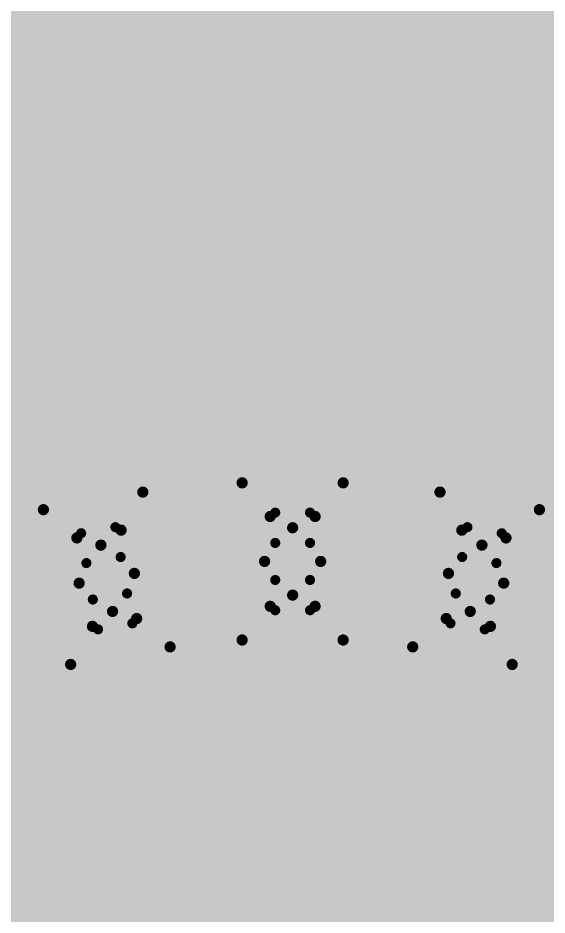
# Model space of a CAD drawing. Header units: millimetres. Extents: x 169 to 355, y 129 to 253.
# Drawn here: x 311.551 to 313.909, y 160.4 to 164.396 of the extents above; entities that cross this region are included whole.
import ezdxf

# ---------------------------------------------------------------- set-up
doc = ezdxf.new("R2010")
doc.units = ezdxf.units.MM
for name, color, linetype in [('BottomLayer', 5, 'Continuous'), ('BottomOverlay', 54, 'Continuous'), ('BottomPaste', 16, 'Continuous'), ('BottomSolder', 6, 'Continuous'), ('Mechanical1', 6, 'Continuous'), ('Mechanical15', 56, 'Continuous'), ('TopOverlay', 2, 'Continuous')]:
    doc.layers.add(name, color=color, linetype=linetype)

# ---------------------------------------------------------------- blocks, each defined once
blk = doc.blocks.new('R0201________B_1009')
at = {"layer": 'BottomLayer'}
for points in [[(-0.075, -0.15), (-0.075, 0.15), (-0.375, -0.15), (-0.375, 0.15)], [(0.375, -0.15), (0.375, 0.15), (0.075, -0.15), (0.075, 0.15)]]:
    blk.add_solid(points, dxfattribs=at)
at = {"layer": 'BottomPaste'}
for points in [[(-0.075, -0.15), (-0.075, 0.15), (-0.375, -0.15), (-0.375, 0.15)], [(0.375, -0.15), (0.375, 0.15), (0.075, -0.15), (0.075, 0.15)]]:
    blk.add_solid(points, dxfattribs=at)
at = {"layer": 'BottomSolder'}
for points in [[(0.0266, -0.2516), (0.0266, 0.2516), (-0.4766, -0.2516), (-0.4766, 0.2516)], [(0.4766, -0.2516), (0.4766, 0.2516), (-0.0266, -0.2516), (-0.0266, 0.2516)]]:
    blk.add_solid(points, dxfattribs=at)
at = {"layer": 'Mechanical1', "const_width": 0.1}
for points in [[(-0.2999, 0.1499), (-0.2999, -0.15)], [(-0.2999, 0.1499), (0.3001, 0.1499)], [(0.3001, 0.1499), (0.3001, -0.15)], [(-0.2999, -0.15), (0.3001, -0.15)]]:
    blk.add_lwpolyline(points, dxfattribs=at)
at = {"layer": 'Mechanical1', "const_width": 0.05}
for points in [[(-0.3249, 0.1499, 1), (-0.2749, 0.1499, 1)], [(-0.3249, 0.1499, 1), (-0.2749, 0.1499, 1)], [(0.2751, 0.1499, 1), (0.3251, 0.1499, 1)], [(0.2751, 0.1499, 1), (0.3251, 0.1499, 1)], [(-0.3249, -0.15, 1), (-0.2749, -0.15, 1)], [(-0.3249, -0.15, 1), (-0.2749, -0.15, 1)], [(0.2751, -0.15, 1), (0.3251, -0.15, 1)], [(0.2751, -0.15, 1), (0.3251, -0.15, 1)]]:
    blk.add_lwpolyline(points, format="xyb", close=True, dxfattribs=at)
at = {"layer": 'Mechanical15', "const_width": 0.1}
for points in [[(-0.625, 0.4), (-0.625, -0.4)], [(-0.625, 0.4), (0.625, 0.4)], [(0.625, 0.4), (0.625, -0.4)], [(0, 0.15), (0, -0.15)], [(-0.15, 0), (0.15, 0)], [(-0.625, -0.4), (0.625, -0.4)]]:
    blk.add_lwpolyline(points, dxfattribs=at)
at = {"layer": 'Mechanical15', "const_width": 0.05}
for points in [[(-0.65, 0.4, 1), (-0.6, 0.4, 1)], [(-0.65, 0.4, 1), (-0.6, 0.4, 1)], [(0.6, 0.4, 1), (0.65, 0.4, 1)], [(0.6, 0.4, 1), (0.65, 0.4, 1)], [(-0.025, 0.15, 1), (0.025, 0.15, 1)], [(-0.175, 0, 1), (-0.125, 0, 1)], [(0.125, 0, 1), (0.175, 0, 1)], [(-0.025, -0.15, 1), (0.025, -0.15, 1)], [(-0.65, -0.4, 1), (-0.6, -0.4, 1)], [(-0.65, -0.4, 1), (-0.6, -0.4, 1)], [(0.6, -0.4, 1), (0.65, -0.4, 1)], [(0.6, -0.4, 1), (0.65, -0.4, 1)]]:
    blk.add_lwpolyline(points, format="xyb", close=True, dxfattribs=at)
blk = doc.blocks.new('R0201________B_1010')
at = {"layer": 'BottomLayer'}
for points in [[(-0.075, -0.15), (-0.075, 0.15), (-0.375, -0.15), (-0.375, 0.15)], [(0.375, -0.15), (0.375, 0.15), (0.075, -0.15), (0.075, 0.15)]]:
    blk.add_solid(points, dxfattribs=at)
at = {"layer": 'BottomPaste'}
for points in [[(-0.075, -0.15), (-0.075, 0.15), (-0.375, -0.15), (-0.375, 0.15)], [(0.375, -0.15), (0.375, 0.15), (0.075, -0.15), (0.075, 0.15)]]:
    blk.add_solid(points, dxfattribs=at)
at = {"layer": 'BottomSolder'}
for points in [[(0.0266, -0.2516), (0.0266, 0.2516), (-0.4766, -0.2516), (-0.4766, 0.2516)], [(0.4766, -0.2516), (0.4766, 0.2516), (-0.0266, -0.2516), (-0.0266, 0.2516)]]:
    blk.add_solid(points, dxfattribs=at)
at = {"layer": 'Mechanical1', "const_width": 0.1}
for points in [[(-0.2999, 0.1499), (-0.2999, -0.15)], [(0.3001, 0.1499), (-0.2999, 0.1499)], [(0.3001, 0.1499), (0.3001, -0.15)], [(0.3001, -0.15), (-0.2999, -0.15)]]:
    blk.add_lwpolyline(points, dxfattribs=at)
at = {"layer": 'Mechanical1', "const_width": 0.05}
for points in [[(-0.3249, 0.1499, 1), (-0.2749, 0.1499, 1)], [(-0.3249, 0.1499, 1), (-0.2749, 0.1499, 1)], [(0.2751, 0.1499, 1), (0.3251, 0.1499, 1)], [(0.2751, 0.1499, 1), (0.3251, 0.1499, 1)], [(-0.3249, -0.15, 1), (-0.2749, -0.15, 1)], [(-0.3249, -0.15, 1), (-0.2749, -0.15, 1)], [(0.2751, -0.15, 1), (0.3251, -0.15, 1)], [(0.2751, -0.15, 1), (0.3251, -0.15, 1)]]:
    blk.add_lwpolyline(points, format="xyb", close=True, dxfattribs=at)
at = {"layer": 'Mechanical15', "const_width": 0.1}
for points in [[(-0.625, 0.4), (-0.625, -0.4)], [(0.625, 0.4), (-0.625, 0.4)], [(0.625, 0.4), (0.625, -0.4)], [(0, 0.15), (0, -0.15)], [(0.15, 0), (-0.15, 0)], [(0.625, -0.4), (-0.625, -0.4)]]:
    blk.add_lwpolyline(points, dxfattribs=at)
at = {"layer": 'Mechanical15', "const_width": 0.05}
for points in [[(-0.65, 0.4, 1), (-0.6, 0.4, 1)], [(-0.65, 0.4, 1), (-0.6, 0.4, 1)], [(0.6, 0.4, 1), (0.65, 0.4, 1)], [(0.6, 0.4, 1), (0.65, 0.4, 1)], [(-0.025, 0.15, 1), (0.025, 0.15, 1)], [(-0.175, 0, 1), (-0.125, 0, 1)], [(0.125, 0, 1), (0.175, 0, 1)], [(-0.025, -0.15, 1), (0.025, -0.15, 1)], [(-0.65, -0.4, 1), (-0.6, -0.4, 1)], [(-0.65, -0.4, 1), (-0.6, -0.4, 1)], [(0.6, -0.4, 1), (0.65, -0.4, 1)], [(0.6, -0.4, 1), (0.65, -0.4, 1)]]:
    blk.add_lwpolyline(points, format="xyb", close=True, dxfattribs=at)
blk = doc.blocks.new('R0201________B_1017')
at = {"layer": 'BottomLayer'}
for points in [[(-0.075, -0.15), (-0.075, 0.15), (-0.375, -0.15), (-0.375, 0.15)], [(0.375, -0.15), (0.375, 0.15), (0.075, -0.15), (0.075, 0.15)]]:
    blk.add_solid(points, dxfattribs=at)
at = {"layer": 'BottomPaste'}
for points in [[(-0.075, -0.15), (-0.075, 0.15), (-0.375, -0.15), (-0.375, 0.15)], [(0.375, -0.15), (0.375, 0.15), (0.075, -0.15), (0.075, 0.15)]]:
    blk.add_solid(points, dxfattribs=at)
at = {"layer": 'BottomSolder'}
for points in [[(0.0266, -0.2516), (0.0266, 0.2516), (-0.4766, -0.2516), (-0.4766, 0.2516)], [(0.4766, -0.2516), (0.4766, 0.2516), (-0.0266, -0.2516), (-0.0266, 0.2516)]]:
    blk.add_solid(points, dxfattribs=at)
at = {"layer": 'Mechanical1', "const_width": 0.1}
for points in [[(-0.2999, 0.1499), (-0.2999, -0.15)], [(-0.2999, 0.1499), (0.3001, 0.1499)], [(0.3001, 0.1499), (0.3001, -0.15)], [(-0.2999, -0.15), (0.3001, -0.15)]]:
    blk.add_lwpolyline(points, dxfattribs=at)
at = {"layer": 'Mechanical1', "const_width": 0.05}
for points in [[(-0.3249, 0.1499, 1), (-0.2749, 0.1499, 1)], [(-0.3249, 0.1499, 1), (-0.2749, 0.1499, 1)], [(0.2751, 0.1499, 1), (0.3251, 0.1499, 1)], [(0.2751, 0.1499, 1), (0.3251, 0.1499, 1)], [(-0.3249, -0.15, 1), (-0.2749, -0.15, 1)], [(-0.3249, -0.15, 1), (-0.2749, -0.15, 1)], [(0.2751, -0.15, 1), (0.3251, -0.15, 1)], [(0.2751, -0.15, 1), (0.3251, -0.15, 1)]]:
    blk.add_lwpolyline(points, format="xyb", close=True, dxfattribs=at)
at = {"layer": 'Mechanical15', "const_width": 0.1}
for points in [[(-0.625, 0.4), (-0.625, -0.4)], [(-0.625, 0.4), (0.625, 0.4)], [(0.625, 0.4), (0.625, -0.4)], [(0, 0.15), (0, -0.15)], [(-0.15, 0), (0.15, 0)], [(-0.625, -0.4), (0.625, -0.4)]]:
    blk.add_lwpolyline(points, dxfattribs=at)
at = {"layer": 'Mechanical15', "const_width": 0.05}
for points in [[(-0.65, 0.4, 1), (-0.6, 0.4, 1)], [(-0.65, 0.4, 1), (-0.6, 0.4, 1)], [(0.6, 0.4, 1), (0.65, 0.4, 1)], [(0.6, 0.4, 1), (0.65, 0.4, 1)], [(-0.025, 0.15, 1), (0.025, 0.15, 1)], [(-0.175, 0, 1), (-0.125, 0, 1)], [(0.125, 0, 1), (0.175, 0, 1)], [(-0.025, -0.15, 1), (0.025, -0.15, 1)], [(-0.65, -0.4, 1), (-0.6, -0.4, 1)], [(-0.65, -0.4, 1), (-0.6, -0.4, 1)], [(0.6, -0.4, 1), (0.65, -0.4, 1)], [(0.6, -0.4, 1), (0.65, -0.4, 1)]]:
    blk.add_lwpolyline(points, format="xyb", close=True, dxfattribs=at)
blk = doc.blocks.new('R01005_B_1060')
at = {"layer": 'BottomLayer', "const_width": 0.0225}
for points in [[(-0.2287, 0.0775, 1), (-0.2063, 0.0775, 1)], [(-0.0937, 0.0775, 1), (-0.0712, 0.0775, 1)], [(0.0712, 0.0775, 1), (0.0937, 0.0775, 1)], [(0.2063, 0.0775, 1), (0.2287, 0.0775, 1)], [(-0.2287, -0.0775, 1), (-0.2063, -0.0775, 1)], [(-0.0937, -0.0775, 1), (-0.0712, -0.0775, 1)], [(0.0712, -0.0775, 1), (0.0937, -0.0775, 1)], [(0.2063, -0.0775, 1), (0.2287, -0.0775, 1)]]:
    blk.add_lwpolyline(points, format="xyb", close=True, dxfattribs=at)
at = {"layer": 'BottomLayer'}
for points in [[(-0.0825, -0.1), (-0.0825, 0.1), (-0.2175, -0.1), (-0.2175, 0.1)], [(0.2175, -0.1), (0.2175, 0.1), (0.0825, -0.1), (0.0825, 0.1)], [(-0.06, -0.0775), (-0.06, 0.0775), (-0.24, -0.0775), (-0.24, 0.0775)], [(0.24, -0.0775), (0.24, 0.0775), (0.06, -0.0775), (0.06, 0.0775)]]:
    blk.add_solid(points, dxfattribs=at)
at = {"layer": 'BottomPaste', "const_width": 0.0225}
for points in [[(-0.2287, 0.0775, 1), (-0.2063, 0.0775, 1)], [(-0.0937, 0.0775, 1), (-0.0712, 0.0775, 1)], [(0.0712, 0.0775, 1), (0.0937, 0.0775, 1)], [(0.2063, 0.0775, 1), (0.2287, 0.0775, 1)], [(-0.2287, -0.0775, 1), (-0.2063, -0.0775, 1)], [(-0.0937, -0.0775, 1), (-0.0712, -0.0775, 1)], [(0.0712, -0.0775, 1), (0.0937, -0.0775, 1)], [(0.2063, -0.0775, 1), (0.2287, -0.0775, 1)]]:
    blk.add_lwpolyline(points, format="xyb", close=True, dxfattribs=at)
at = {"layer": 'BottomPaste'}
for points in [[(-0.0825, -0.1), (-0.0825, 0.1), (-0.2175, -0.1), (-0.2175, 0.1)], [(0.2175, -0.1), (0.2175, 0.1), (0.0825, -0.1), (0.0825, 0.1)], [(-0.06, -0.0775), (-0.06, 0.0775), (-0.24, -0.0775), (-0.24, 0.0775)], [(0.24, -0.0775), (0.24, 0.0775), (0.06, -0.0775), (0.06, 0.0775)]]:
    blk.add_solid(points, dxfattribs=at)
at = {"layer": 'BottomSolder', "const_width": 0.1241}
for points in [[(-0.2795, 0.0775, 1), (-0.1555, 0.0775, 1)], [(-0.1445, 0.0775, 1), (-0.0204, 0.0775, 1)], [(0.0204, 0.0775, 1), (0.1445, 0.0775, 1)], [(0.1555, 0.0775, 1), (0.2795, 0.0775, 1)], [(-0.2795, -0.0775, 1), (-0.1555, -0.0775, 1)], [(-0.1445, -0.0775, 1), (-0.0204, -0.0775, 1)], [(0.0204, -0.0775, 1), (0.1445, -0.0775, 1)], [(0.1555, -0.0775, 1), (0.2795, -0.0775, 1)]]:
    blk.add_lwpolyline(points, format="xyb", close=True, dxfattribs=at)
at = {"layer": 'BottomSolder'}
for points in [[(-0.0825, -0.2016), (-0.0825, 0.2016), (-0.2175, -0.2016), (-0.2175, 0.2016)], [(0.2175, -0.2016), (0.2175, 0.2016), (0.0825, -0.2016), (0.0825, 0.2016)], [(0.0416, -0.0775), (0.0416, 0.0775), (-0.3416, -0.0775), (-0.3416, 0.0775)], [(0.3416, -0.0775), (0.3416, 0.0775), (-0.0416, -0.0775), (-0.0416, 0.0775)]]:
    blk.add_solid(points, dxfattribs=at)
at = {"layer": 'Mechanical1', "const_width": 0.05}
for points in [[(-0.1999, 0.0999), (-0.1999, -0.1001)], [(-0.1999, 0.0999), (0.2001, 0.0999)], [(0.2001, 0.0999), (0.2001, -0.1001)], [(-0.1999, -0.1001), (0.2001, -0.1001)]]:
    blk.add_lwpolyline(points, dxfattribs=at)
at = {"layer": 'Mechanical1', "const_width": 0.025}
for points in [[(-0.2124, 0.0999, 1), (-0.1874, 0.0999, 1)], [(-0.2124, 0.0999, 1), (-0.1874, 0.0999, 1)], [(0.1876, 0.0999, 1), (0.2126, 0.0999, 1)], [(0.1876, 0.0999, 1), (0.2126, 0.0999, 1)], [(-0.2124, -0.1001, 1), (-0.1874, -0.1001, 1)], [(-0.2124, -0.1001, 1), (-0.1874, -0.1001, 1)], [(0.1876, -0.1001, 1), (0.2126, -0.1001, 1)], [(0.1876, -0.1001, 1), (0.2126, -0.1001, 1)]]:
    blk.add_lwpolyline(points, format="xyb", close=True, dxfattribs=at)
at = {"layer": 'Mechanical15', "const_width": 0.05}
for points in [[(-0.35, 0.225), (-0.35, -0.225)], [(-0.35, 0.225), (0.35, 0.225)], [(0.35, 0.225), (0.35, -0.225)], [(0, 0.125), (0, -0.125)], [(-0.15, 0), (0.15, 0)], [(-0.35, -0.225), (0.35, -0.225)]]:
    blk.add_lwpolyline(points, dxfattribs=at)
at = {"layer": 'Mechanical15', "const_width": 0.025}
for points in [[(-0.3625, 0.225, 1), (-0.3375, 0.225, 1)], [(-0.3625, 0.225, 1), (-0.3375, 0.225, 1)], [(0.3375, 0.225, 1), (0.3625, 0.225, 1)], [(0.3375, 0.225, 1), (0.3625, 0.225, 1)], [(-0.0125, 0.125, 1), (0.0125, 0.125, 1)], [(-0.1625, 0, 1), (-0.1375, 0, 1)], [(0.1375, 0, 1), (0.1625, 0, 1)], [(-0.0125, -0.125, 1), (0.0125, -0.125, 1)], [(-0.3625, -0.225, 1), (-0.3375, -0.225, 1)], [(-0.3625, -0.225, 1), (-0.3375, -0.225, 1)], [(0.3375, -0.225, 1), (0.3625, -0.225, 1)], [(0.3375, -0.225, 1), (0.3625, -0.225, 1)]]:
    blk.add_lwpolyline(points, format="xyb", close=True, dxfattribs=at)
blk = doc.blocks.new('R01005_B_1065')
at = {"layer": 'BottomLayer', "const_width": 0.0225}
for points in [[(-0.2287, 0.0775, 1), (-0.2063, 0.0775, 1)], [(-0.0937, 0.0775, 1), (-0.0712, 0.0775, 1)], [(0.0712, 0.0775, 1), (0.0937, 0.0775, 1)], [(0.2063, 0.0775, 1), (0.2287, 0.0775, 1)], [(-0.2287, -0.0775, 1), (-0.2063, -0.0775, 1)], [(-0.0937, -0.0775, 1), (-0.0712, -0.0775, 1)], [(0.0712, -0.0775, 1), (0.0937, -0.0775, 1)], [(0.2063, -0.0775, 1), (0.2287, -0.0775, 1)]]:
    blk.add_lwpolyline(points, format="xyb", close=True, dxfattribs=at)
at = {"layer": 'BottomLayer'}
for points in [[(-0.2175, 0.1), (-0.2175, -0.1), (-0.0825, 0.1), (-0.0825, -0.1)], [(0.2175, -0.1), (0.2175, 0.1), (0.0825, -0.1), (0.0825, 0.1)], [(-0.24, 0.0775), (-0.24, -0.0775), (-0.06, 0.0775), (-0.06, -0.0775)], [(0.24, -0.0775), (0.24, 0.0775), (0.06, -0.0775), (0.06, 0.0775)]]:
    blk.add_solid(points, dxfattribs=at)
at = {"layer": 'BottomPaste', "const_width": 0.0225}
for points in [[(-0.2287, 0.0775, 1), (-0.2063, 0.0775, 1)], [(-0.0937, 0.0775, 1), (-0.0712, 0.0775, 1)], [(0.0712, 0.0775, 1), (0.0937, 0.0775, 1)], [(0.2063, 0.0775, 1), (0.2287, 0.0775, 1)], [(-0.2287, -0.0775, 1), (-0.2063, -0.0775, 1)], [(-0.0937, -0.0775, 1), (-0.0712, -0.0775, 1)], [(0.0712, -0.0775, 1), (0.0937, -0.0775, 1)], [(0.2063, -0.0775, 1), (0.2287, -0.0775, 1)]]:
    blk.add_lwpolyline(points, format="xyb", close=True, dxfattribs=at)
at = {"layer": 'BottomPaste'}
for points in [[(-0.2175, 0.1), (-0.2175, -0.1), (-0.0825, 0.1), (-0.0825, -0.1)], [(0.2175, -0.1), (0.2175, 0.1), (0.0825, -0.1), (0.0825, 0.1)], [(-0.24, 0.0775), (-0.24, -0.0775), (-0.06, 0.0775), (-0.06, -0.0775)], [(0.24, -0.0775), (0.24, 0.0775), (0.06, -0.0775), (0.06, 0.0775)]]:
    blk.add_solid(points, dxfattribs=at)
at = {"layer": 'BottomSolder', "const_width": 0.1241}
for points in [[(-0.2795, 0.0775, 1), (-0.1555, 0.0775, 1)], [(-0.1445, 0.0775, 1), (-0.0204, 0.0775, 1)], [(0.0204, 0.0775, 1), (0.1445, 0.0775, 1)], [(0.1555, 0.0775, 1), (0.2795, 0.0775, 1)], [(-0.2795, -0.0775, 1), (-0.1555, -0.0775, 1)], [(-0.1445, -0.0775, 1), (-0.0204, -0.0775, 1)], [(0.0204, -0.0775, 1), (0.1445, -0.0775, 1)], [(0.1555, -0.0775, 1), (0.2795, -0.0775, 1)]]:
    blk.add_lwpolyline(points, format="xyb", close=True, dxfattribs=at)
at = {"layer": 'BottomSolder'}
for points in [[(-0.2175, 0.2016), (-0.2175, -0.2016), (-0.0825, 0.2016), (-0.0825, -0.2016)], [(0.2175, -0.2016), (0.2175, 0.2016), (0.0825, -0.2016), (0.0825, 0.2016)], [(-0.3416, 0.0775), (-0.3416, -0.0775), (0.0416, 0.0775), (0.0416, -0.0775)], [(0.3416, -0.0775), (0.3416, 0.0775), (-0.0416, -0.0775), (-0.0416, 0.0775)]]:
    blk.add_solid(points, dxfattribs=at)
at = {"layer": 'Mechanical1', "const_width": 0.05}
for points in [[(-0.1999, 0.0999), (-0.1999, -0.1001)], [(-0.1999, 0.0999), (0.2001, 0.0999)], [(0.2001, 0.0999), (0.2001, -0.1001)], [(-0.1999, -0.1001), (0.2001, -0.1001)]]:
    blk.add_lwpolyline(points, dxfattribs=at)
at = {"layer": 'Mechanical1', "const_width": 0.025}
for points in [[(-0.2124, 0.0999, 1), (-0.1874, 0.0999, 1)], [(-0.2124, 0.0999, 1), (-0.1874, 0.0999, 1)], [(0.1876, 0.0999, 1), (0.2126, 0.0999, 1)], [(0.1876, 0.0999, 1), (0.2126, 0.0999, 1)], [(-0.2124, -0.1001, 1), (-0.1874, -0.1001, 1)], [(-0.2124, -0.1001, 1), (-0.1874, -0.1001, 1)], [(0.1876, -0.1001, 1), (0.2126, -0.1001, 1)], [(0.1876, -0.1001, 1), (0.2126, -0.1001, 1)]]:
    blk.add_lwpolyline(points, format="xyb", close=True, dxfattribs=at)
at = {"layer": 'Mechanical15', "const_width": 0.05}
for points in [[(-0.35, 0.225), (-0.35, -0.225)], [(-0.35, 0.225), (0.35, 0.225)], [(0.35, 0.225), (0.35, -0.225)], [(0, 0.125), (0, -0.125)], [(-0.15, 0), (0.15, 0)], [(-0.35, -0.225), (0.35, -0.225)]]:
    blk.add_lwpolyline(points, dxfattribs=at)
at = {"layer": 'Mechanical15', "const_width": 0.025}
for points in [[(-0.3625, 0.225, 1), (-0.3375, 0.225, 1)], [(-0.3625, 0.225, 1), (-0.3375, 0.225, 1)], [(0.3375, 0.225, 1), (0.3625, 0.225, 1)], [(0.3375, 0.225, 1), (0.3625, 0.225, 1)], [(-0.0125, 0.125, 1), (0.0125, 0.125, 1)], [(-0.1625, 0, 1), (-0.1375, 0, 1)], [(0.1375, 0, 1), (0.1625, 0, 1)], [(-0.0125, -0.125, 1), (0.0125, -0.125, 1)], [(-0.3625, -0.225, 1), (-0.3375, -0.225, 1)], [(-0.3625, -0.225, 1), (-0.3375, -0.225, 1)], [(0.3375, -0.225, 1), (0.3625, -0.225, 1)], [(0.3375, -0.225, 1), (0.3625, -0.225, 1)]]:
    blk.add_lwpolyline(points, format="xyb", close=True, dxfattribs=at)
blk = doc.blocks.new('R01005_B_1067')
at = {"layer": 'BottomLayer', "const_width": 0.0225}
for points in [[(-0.2287, 0.0775, 1), (-0.2063, 0.0775, 1)], [(-0.0937, 0.0775, 1), (-0.0712, 0.0775, 1)], [(0.0712, 0.0775, 1), (0.0937, 0.0775, 1)], [(0.2063, 0.0775, 1), (0.2287, 0.0775, 1)], [(-0.2287, -0.0775, 1), (-0.2063, -0.0775, 1)], [(-0.0937, -0.0775, 1), (-0.0712, -0.0775, 1)], [(0.0712, -0.0775, 1), (0.0937, -0.0775, 1)], [(0.2063, -0.0775, 1), (0.2287, -0.0775, 1)]]:
    blk.add_lwpolyline(points, format="xyb", close=True, dxfattribs=at)
at = {"layer": 'BottomLayer'}
for points in [[(-0.0825, -0.1), (-0.0825, 0.1), (-0.2175, -0.1), (-0.2175, 0.1)], [(0.2175, -0.1), (0.2175, 0.1), (0.0825, -0.1), (0.0825, 0.1)], [(-0.06, -0.0775), (-0.06, 0.0775), (-0.24, -0.0775), (-0.24, 0.0775)], [(0.24, -0.0775), (0.24, 0.0775), (0.06, -0.0775), (0.06, 0.0775)]]:
    blk.add_solid(points, dxfattribs=at)
at = {"layer": 'BottomPaste', "const_width": 0.0225}
for points in [[(-0.2287, 0.0775, 1), (-0.2063, 0.0775, 1)], [(-0.0937, 0.0775, 1), (-0.0712, 0.0775, 1)], [(0.0712, 0.0775, 1), (0.0937, 0.0775, 1)], [(0.2063, 0.0775, 1), (0.2287, 0.0775, 1)], [(-0.2287, -0.0775, 1), (-0.2063, -0.0775, 1)], [(-0.0937, -0.0775, 1), (-0.0712, -0.0775, 1)], [(0.0712, -0.0775, 1), (0.0937, -0.0775, 1)], [(0.2063, -0.0775, 1), (0.2287, -0.0775, 1)]]:
    blk.add_lwpolyline(points, format="xyb", close=True, dxfattribs=at)
at = {"layer": 'BottomPaste'}
for points in [[(-0.0825, -0.1), (-0.0825, 0.1), (-0.2175, -0.1), (-0.2175, 0.1)], [(0.2175, -0.1), (0.2175, 0.1), (0.0825, -0.1), (0.0825, 0.1)], [(-0.06, -0.0775), (-0.06, 0.0775), (-0.24, -0.0775), (-0.24, 0.0775)], [(0.24, -0.0775), (0.24, 0.0775), (0.06, -0.0775), (0.06, 0.0775)]]:
    blk.add_solid(points, dxfattribs=at)
at = {"layer": 'BottomSolder', "const_width": 0.1241}
for points in [[(-0.2795, 0.0775, 1), (-0.1555, 0.0775, 1)], [(-0.1445, 0.0775, 1), (-0.0204, 0.0775, 1)], [(0.0204, 0.0775, 1), (0.1445, 0.0775, 1)], [(0.1555, 0.0775, 1), (0.2795, 0.0775, 1)], [(-0.2795, -0.0775, 1), (-0.1555, -0.0775, 1)], [(-0.1445, -0.0775, 1), (-0.0204, -0.0775, 1)], [(0.0204, -0.0775, 1), (0.1445, -0.0775, 1)], [(0.1555, -0.0775, 1), (0.2795, -0.0775, 1)]]:
    blk.add_lwpolyline(points, format="xyb", close=True, dxfattribs=at)
at = {"layer": 'BottomSolder'}
for points in [[(-0.0825, -0.2016), (-0.0825, 0.2016), (-0.2175, -0.2016), (-0.2175, 0.2016)], [(0.2175, -0.2016), (0.2175, 0.2016), (0.0825, -0.2016), (0.0825, 0.2016)], [(0.0416, -0.0775), (0.0416, 0.0775), (-0.3416, -0.0775), (-0.3416, 0.0775)], [(0.3416, -0.0775), (0.3416, 0.0775), (-0.0416, -0.0775), (-0.0416, 0.0775)]]:
    blk.add_solid(points, dxfattribs=at)
at = {"layer": 'Mechanical1', "const_width": 0.05}
for points in [[(-0.1999, 0.0999), (-0.1999, -0.1001)], [(0.2001, 0.0999), (-0.1999, 0.0999)], [(0.2001, 0.0999), (0.2001, -0.1001)], [(0.2001, -0.1001), (-0.1999, -0.1001)]]:
    blk.add_lwpolyline(points, dxfattribs=at)
at = {"layer": 'Mechanical1', "const_width": 0.025}
for points in [[(-0.2124, 0.0999, 1), (-0.1874, 0.0999, 1)], [(-0.2124, 0.0999, 1), (-0.1874, 0.0999, 1)], [(0.1876, 0.0999, 1), (0.2126, 0.0999, 1)], [(0.1876, 0.0999, 1), (0.2126, 0.0999, 1)], [(-0.2124, -0.1001, 1), (-0.1874, -0.1001, 1)], [(-0.2124, -0.1001, 1), (-0.1874, -0.1001, 1)], [(0.1876, -0.1001, 1), (0.2126, -0.1001, 1)], [(0.1876, -0.1001, 1), (0.2126, -0.1001, 1)]]:
    blk.add_lwpolyline(points, format="xyb", close=True, dxfattribs=at)
at = {"layer": 'Mechanical15', "const_width": 0.05}
for points in [[(-0.35, 0.225), (-0.35, -0.225)], [(0.35, 0.225), (-0.35, 0.225)], [(0.35, 0.225), (0.35, -0.225)], [(0, 0.125), (0, -0.125)], [(0.15, 0), (-0.15, 0)], [(0.35, -0.225), (-0.35, -0.225)]]:
    blk.add_lwpolyline(points, dxfattribs=at)
at = {"layer": 'Mechanical15', "const_width": 0.025}
for points in [[(-0.3625, 0.225, 1), (-0.3375, 0.225, 1)], [(-0.3625, 0.225, 1), (-0.3375, 0.225, 1)], [(0.3375, 0.225, 1), (0.3625, 0.225, 1)], [(0.3375, 0.225, 1), (0.3625, 0.225, 1)], [(-0.0125, 0.125, 1), (0.0125, 0.125, 1)], [(-0.1625, 0, 1), (-0.1375, 0, 1)], [(0.1375, 0, 1), (0.1625, 0, 1)], [(-0.0125, -0.125, 1), (0.0125, -0.125, 1)], [(-0.3625, -0.225, 1), (-0.3375, -0.225, 1)], [(-0.3625, -0.225, 1), (-0.3375, -0.225, 1)], [(0.3375, -0.225, 1), (0.3625, -0.225, 1)], [(0.3375, -0.225, 1), (0.3625, -0.225, 1)]]:
    blk.add_lwpolyline(points, format="xyb", close=True, dxfattribs=at)

msp = doc.modelspace()

# ---------------------------------------------------------------- linework, layer by layer
at = {"layer": 'BottomLayer', "const_width": 0.5}
for points in [[(322.9667, 157.2335, 1), (302.5667, 157.2335, 1)], [(320.2667, 157.2335, 1), (305.2667, 157.2335, 1)], [(318.2667, 157.2335, 1), (307.2667, 157.2335, 1)]]:
    msp.add_lwpolyline(points, format="xyb", close=True, dxfattribs=at)
at = {"layer": 'BottomOverlay', "const_width": 0.2}
msp.add_lwpolyline([(334.175, 157.25, 1), (291.375, 157.25, 1)], format="xyb", close=True, dxfattribs=at)
at = {"layer": 'TopOverlay'}
msp.add_solid([(305, 140), (325, 140), (305, 167.75), (325, 167.75)], dxfattribs=at)

# ---------------------------------------------------------------- block references
for name, p, rotation in [('R0201________B_1017', (312.7669, 163.75), 90), ('R0201________B_1010', (311.639, 163.65), 100), ('R0201________B_1009', (313.9023, 163.65), 80), ('R01005_B_1065', (312.775, 161.975), 90), ('R01005_B_1067', (311.9466, 161.9), 100), ('R01005_B_1060', (313.5926, 161.9), 80)]:
    msp.add_blockref(name, p, dxfattribs=dict(rotation=rotation))

doc.saveas('drawing.dxf')
